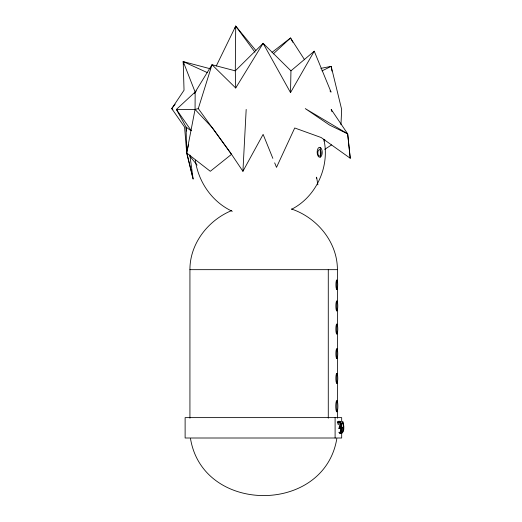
<?xml version="1.0" encoding="UTF-8"?>
<svg xmlns="http://www.w3.org/2000/svg" width="522" height="522" viewBox="0 0 522 522"><rect width="100%" height="100%" fill="white"/><g stroke="black" fill="none" stroke-linecap="round" stroke-linejoin="round"><path stroke-width="0.78" d="M189.864 155.014L193.114 178.961L186.648 152.953L195.058 109.431L195.163 92.126L183.202 61.589L210.333 68.787M255.878 50.517L235.716 26.1L235.292 70.842L235.716 87.996L211.997 64.721L194.347 93.464M235.716 87.996L263.121 43.313L290.526 92.59L290.95 70.842L263.121 43.313L235.292 70.842L211.997 64.721L198.295 108.609L231.527 154.316L242.919 171.294L263.121 134.382L272.856 158.368M341.029 431.1L340.84 433.632L339.346 433.462M340.964 431.329L340.833 432.855L341.049 428.588M340.964 124.673L341.656 109.431L331.183 66.346L320.86 68.362M242.919 171.294L246.182 109.431M189.93 418.207L189.93 269.665C189.825 243.683 208.063 220.31 231.592 210.594M340.84 433.632L340.553 432.405L341.134 427.296M338.667 428.347L340.905 428.686L340.892 426.572L339.359 426.37M336.821 438.611C324.319 514.562 203.006 514.562 190.51 438.611M186.615 131.074L186.073 127.087L176.397 109.431L195.058 109.431L212.545 127.981L231.527 154.316L210.301 171.294L186.648 152.953L188.612 144.398M234.815 28.377L235.716 26.1L254.945 52.193M216.245 66.033L235.716 26.1M338.4 421.867L339.522 421.991L338.4 421.867L339.522 421.998L338.4 421.867L338.961 421.933M290.526 92.59L314.244 51.195L331.078 92.126L329.956 90.972M323.992 141.077L324.841 139.726M175.131 104.211L171.758 108.609L184.586 127.087L186.648 152.124L193.114 178.961M196.285 90.972L176.397 109.431L191.189 130.533M273.247 53.929L290.526 37.982L304.58 59.769M290.95 70.842L314.244 51.195M340.559 422.115L341.76 427.29L341.166 427.766L339.959 422.579L340.559 422.115L340.2 421.528L339.104 421.176L337.323 421.743L338.223 424.686M272.047 52.344L290.526 37.982L292.829 42.269M324.762 149.344L331.509 144.933M291.667 209.237C316.404 196.67 330.172 166.146 323.803 139.27M322.009 70.894L331.183 66.346L331.959 71.129M320.404 157.07L319.751 157.239A4.959 2.519 89.1 0 1 317.167 152.3A4.959 2.519 89.1 0 1 319.621 147.321L320.273 147.491A4.959 2.519 89.1 0 1 322.211 152.267A4.959 2.519 89.1 0 1 320.404 157.07L320.24 147.478M195.058 109.431L198.295 108.609M337.669 422.311L339.959 422.579M189.93 269.665L337.401 269.665L337.401 281.841M339.059 432.236L340.553 432.405M338.908 432.314L340.024 432.444L340.272 433.501M339.228 426.911L339.763 426.983L338.765 422.663M339.261 427.068L339.802 427.14M339.202 427.883L340.742 428.118M291.472 209.002C317.024 217.57 337.512 242.11 337.401 269.665M172.867 109.803L171.758 108.609L184.031 90.221L183.202 61.589L207.567 72.721M350.242 158.257L347.672 133.847L329.708 125.156L305.272 108.609L347.672 133.847L350.242 158.257L321.16 137.527L294.721 127.981L276.51 167.36L274.683 162.864M232.283 211.312C212.141 201.981 198.393 182.034 195.313 160.215M191.032 130.735L186.073 127.087L186.648 152.953M189.63 155.837L197.088 165.109M347.672 133.847L331.183 109.431L331.972 111.662M341.76 427.29L340.703 423.225M340.2 421.528L340.494 422.787M316.658 177.506L317.891 184.879M183.202 61.589L183.463 64.004M341.682 421.698L341.682 417.62L185.121 417.62L185.121 438.004L341.682 438.004L341.682 433.11M337.401 287.524L337.401 302.134M337.401 309.435L337.401 325.669M337.401 332.168L337.401 350.836M337.401 356.519L337.401 375.188M337.401 381.68L337.401 401.973M337.401 410.899L337.401 418.207M336.821 280.06L336.821 289.397M336.821 300.998L336.821 310.916A4.959 0.959 -90 0 1 335.861 305.957A4.959 0.959 -90 0 1 336.821 300.998A4.959 0.959 90 0 1 337.78 305.957A4.959 0.959 90 0 1 336.821 310.916M336.821 324.09L336.821 334.008A4.959 0.959 -90 0 1 335.861 329.049A4.959 0.959 -90 0 1 336.821 324.09A4.959 0.959 90 0 1 337.78 329.049A4.959 0.959 90 0 1 336.821 334.008M336.821 348.794L336.821 358.542M336.821 373.413L336.821 383.331M336.821 400.7L336.821 411.793M335.104 417.62L335.104 438.004M328.279 269.665L328.279 418.207M316.776 178.211A1.161 0.45 40.4 0 1 316.645 177.232M343.3 425.463L343 430.657L342.236 432.816L341.943 430.833L342.399 427.466L341.427 427.303L341.943 433.149C344.729 431.57 343.933 424.777 342.928 421.652L342.027 422.057L341.903 424.145L342.673 421.985L343.3 425.463M320.658 155.132L320.325 155.647A3.21 1.631 89.1 0 1 317.846 152.874A3.21 1.631 89.1 0 1 320.254 150.088L320.599 150.597A3.21 1.631 89.1 0 1 320.658 155.132M340.187 428.164L339.059 428.007L340.187 428.164M337.577 410.168A5.546 1.07 -90 0 0 337.095 400.889A5.546 1.07 -90 0 0 335.783 407.682A5.546 1.07 -90 0 0 337.577 410.168M337.486 357.113A4.874 0.94 -90 0 0 337.062 348.957A4.874 0.94 -90 0 0 335.907 354.927A4.874 0.94 -90 0 0 337.486 357.113M337.499 381.882A4.959 0.959 -90 0 0 337.068 373.582A4.959 0.959 -90 0 0 335.894 379.657A4.959 0.959 -90 0 0 337.499 381.882M337.453 288.027A4.665 0.9 -90 0 0 337.055 280.216A4.665 0.9 -90 0 0 335.946 285.939A4.665 0.9 -90 0 0 337.453 288.027"/></g></svg>
